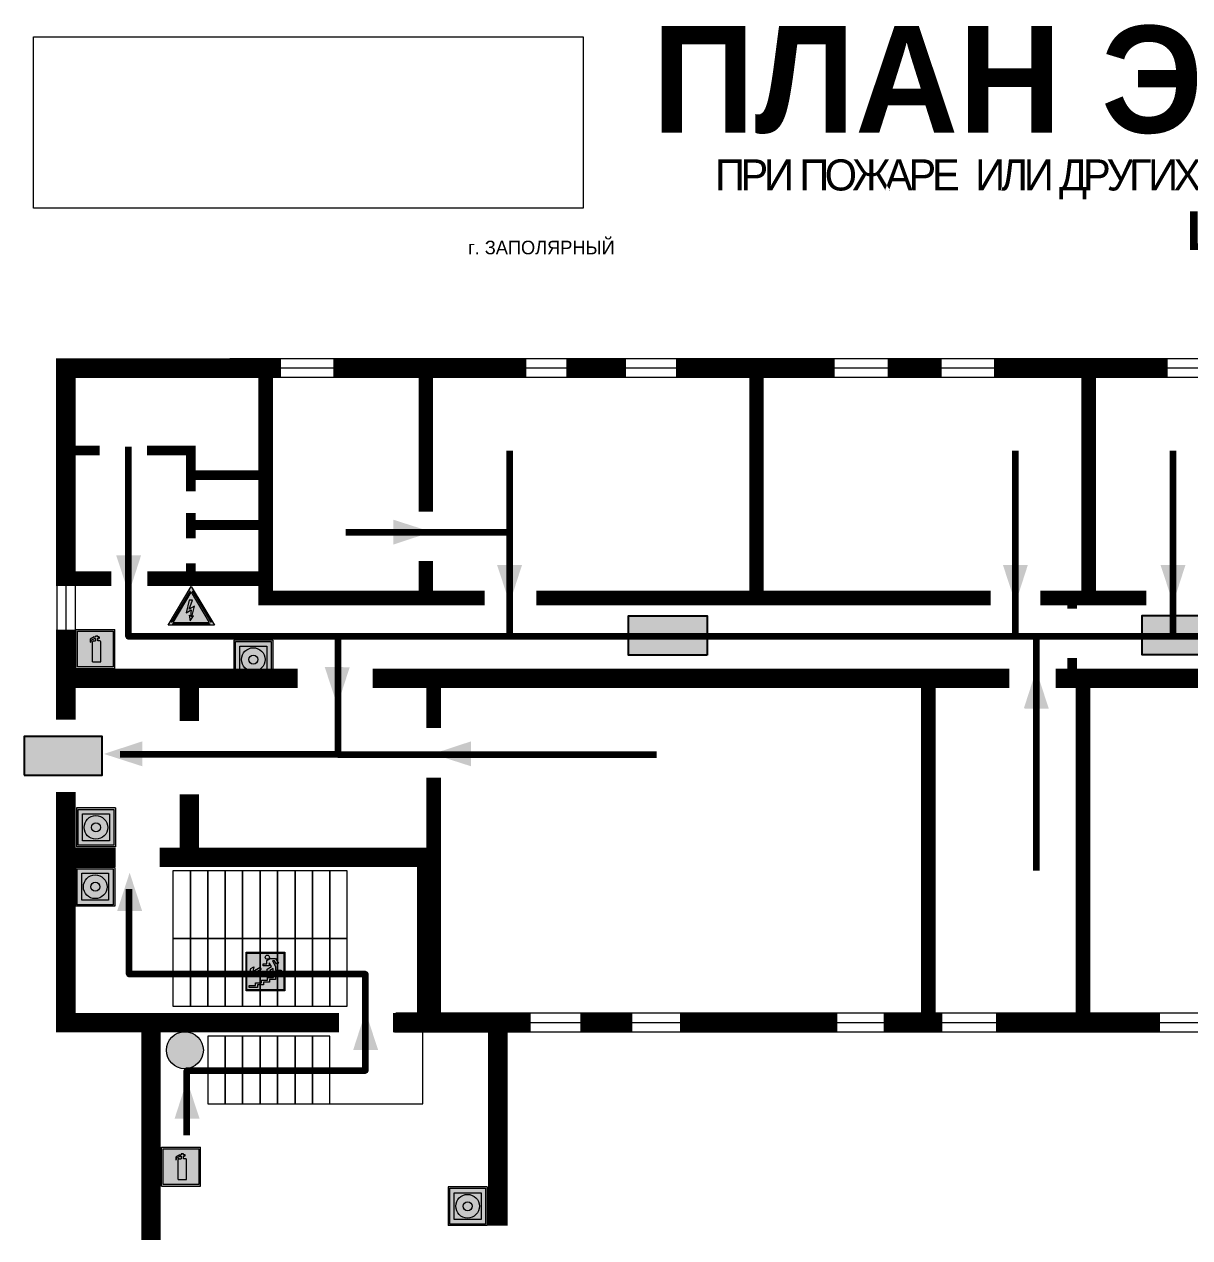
# Model space of a CAD drawing. Header units: millimetres. Extents: x 13114 to 67229, y 22859 to 38520.
# Drawn here: x 30439.8 to 30679.6, y 34896.4 to 35146.1 of the extents above; entities that cross this region are included whole.
import ezdxf

# ---------------------------------------------------------------- set-up
doc = ezdxf.new("R2010")
doc.units = ezdxf.units.MM
doc.layers.add('План_Штампы', color=7, linetype='Continuous')
doc.styles.add('обычный', font='arial.ttf')
picture_1 = doc.add_image_def('image1.jpg', size_in_pixel=(337, 105))

# ---------------------------------------------------------------- blocks, each defined once
blk = doc.blocks.new('A$C7B4425F7')
at = {"true_color": 0xffffff}
blk.add_hatch(color=7, dxfattribs=at).paths.add_polyline_path([(0, 0), (-16, 0), (-16, -8), (0, -8)])
h = blk.add_hatch(color=126)
h.paths.add_polyline_path([(-0.2, -0.2), (-15.8, -0.2), (-15.8, -7.8), (-0.2, -7.8)])
h.paths.add_polyline_path([(-11.76, -2.03), (-11.76, -3.66), (-11.17, -3.66, -0.568275), (-11.17, -6.18), (-12.58, -6.18), (-12.58, -2.03)], flags=16)
h.paths.add_polyline_path([(-13.33, -4.12, -0.495768), (-13.59, -6.18), (-15.03, -6.18), (-15.03, -2.03), (-13.59, -2.03, -0.487973)], flags=16)
h.paths.add_polyline_path([(-10.25, -2.03), (-9.48, -2.03), (-9.48, -6.18), (-10.25, -6.18)], flags=16)
h.paths.add_polyline_path([(-13.84, -3.69), (-14.24, -3.69), (-14.24, -3.03), (-13.9, -3.03, -0.692621)], flags=0)
h.paths.add_polyline_path([(-9.15, -2.03), (-8.4, -2.03), (-8.04, -3.07), (-7.68, -2.03), (-6.93, -2.03), (-7.64, -4.1), (-6.93, -6.18), (-7.68, -6.18), (-8.04, -5.14), (-8.4, -6.18), (-9.15, -6.18), (-8.44, -4.1)], flags=16)
h.paths.add_polyline_path([(-11.76, -4.46), (-11.42, -4.46, -0.692621), (-11.36, -5.12), (-11.76, -5.12)], flags=0)
h.paths.add_polyline_path([(-13.9, -5.2), (-14.24, -5.2), (-14.24, -4.55), (-13.84, -4.55, -0.708038)], flags=0)
edge = h.paths.add_edge_path(flags=16)
edge.add_ellipse((-5.51, -4.08), major_axis=(0, 2.05), ratio=0.586184, start_angle=0, end_angle=360)
edge = h.paths.add_edge_path(flags=0)
edge.add_ellipse((-5.51, -4.08), major_axis=(0, 1.14), ratio=0.454828, start_angle=0, end_angle=360)
h.paths.add_polyline_path([(-4.13, -4.96, 0.377264), (-3.48, -4.52, 0.0555), (-3.16, -2.03), (-1.66, -2.03), (-1.66, -4.96), (-0.96, -4.96), (-0.96, -7.01), (-1.75, -7.01), (-1.75, -6.18), (-3.3, -6.18), (-3.3, -7.02), (-4.13, -7.02)], flags=16)
h.paths.add_polyline_path([(-2.73, -2.91), (-2.28, -2.91), (-2.28, -4.96), (-3.05, -4.96, 0.079136)], flags=0)
at = {"color": 126}
blk.add_lwpolyline([(-16, -8), (0, -8), (0, 0), (-16, 0)], close=True, dxfattribs=at)
blk = doc.blocks.new('A$C54414219')
at = {"true_color": 0xffffff}
h = blk.add_hatch(color=7, dxfattribs=at)
h.paths.add_polyline_path([(2.39, -9.45), (2.39, -18.3), (11.23, -18.3), (11.23, -9.45)], flags=0)
h.paths.add_polyline_path([(10.71, -13.87, -1), (2.92, -13.87, -1)], flags=0)
h.paths.add_polyline_path([(8.3, -13.87, -1), (5.33, -13.87, -1)], flags=0)
h.paths.add_polyline_path([(0.41, -7.47), (0.41, -20.27), (13.21, -20.27), (13.21, -7.47)])
h.paths.add_polyline_path([(0.92, -19.77), (12.71, -19.77), (12.71, -7.98), (0.92, -7.98)], flags=16)
h.paths.add_polyline_path([(11.23, -9.45), (11.23, -18.3), (2.39, -18.3), (2.39, -9.45)], flags=0)
at = {"lineweight": 5}
h = blk.add_hatch(color=242, dxfattribs=at)
h.paths.add_polyline_path([(12.71, -7.98), (0.92, -7.98), (0.92, -19.77), (12.71, -19.77)])
h.paths.add_polyline_path([(11.23, -18.3), (2.39, -18.3), (2.39, -9.45), (11.23, -9.45)], flags=16)
h.paths.add_polyline_path([(10.71, -13.87, -1), (2.92, -13.87, -1)], flags=0)
h.paths.add_polyline_path([(8.3, -13.87, -1), (5.33, -13.87, -1)], flags=0)
at = {"true_color": 0xffffff}
h = blk.add_hatch(color=7, dxfattribs=at)
h.paths.add_polyline_path([(2.39, -9.45), (2.39, -18.3), (11.23, -18.3), (11.23, -9.45)])
h.paths.add_polyline_path([(10.71, -13.87, -1), (2.92, -13.87, -1)], flags=16)
h.paths.add_polyline_path([(8.3, -13.87, -1), (5.33, -13.87, -1)], flags=0)
at = {"lineweight": 5}
h = blk.add_hatch(color=242, dxfattribs=at)
h.paths.add_polyline_path([(2.92, -13.87, 1), (10.71, -13.87, 1)])
h.paths.add_polyline_path([(8.3, -13.87, -1), (5.33, -13.87, -1)], flags=16)
at = {"color": 242, "lineweight": 5}
for p, q in [((0.41, -20.27), (0.41, -7.47)), ((0.41, -7.47), (13.21, -7.47)), ((0.41, -7.47), (13.21, -7.47)), ((13.21, -20.27), (13.21, -7.47)), ((0.41, -20.27), (13.21, -20.27))]:
    blk.add_line(p, q, dxfattribs=at)
for points in [[(0.92, -7.98), (12.71, -7.98), (12.71, -19.77), (0.92, -19.77)], [(2.39, -9.45), (11.23, -9.45), (11.23, -18.3), (2.39, -18.3)]]:
    blk.add_lwpolyline(points, close=True, dxfattribs=at)
for radius in [3.89, 1.49]:
    blk.add_circle((6.81, -13.87), radius, dxfattribs=at)
blk = doc.blocks.new('A$C7B8C2D5B')
at = {"lineweight": 0}
h = blk.add_hatch(color=5, dxfattribs=at)
h.dxf.hatch_style = 1
h.paths.add_polyline_path([(1.4, -3.02, 1), (-2.11, -3.02, 1)])
at = {"color": 5, "lineweight": 0}
blk.add_circle((-0.36, -3.02), 1.75, dxfattribs=at)
blk = doc.blocks.new('A$C3AD82952')
at = {"true_color": 0xf5f5ff}
h = blk.add_hatch(color=7, dxfattribs=at)
h.dxf.hatch_style = 1
h.paths.add_polyline_path([(8.21, 8.73, 0.414214), (7.89, 9.05), (7.22, 9.05), (7.22, 9.92), (7.59, 9.92, 1), (7.57, 10.36), (7.22, 10.36), (7.22, 10.6), (6.43, 10.6), (6.43, 10.36), (6.01, 10.36), (4.74, 9.59), (4.74, 8.69), (4.98, 8.73), (4.98, 9.26), (6.12, 9.91), (6.43, 9.91), (6.43, 9.05), (5.76, 9.05, 0.414214), (5.44, 8.73), (5.44, 2.2), (8.21, 2.2)], flags=0)
h.paths.add_polyline_path([(12.8, 12.8), (0, 12.8), (0, 0), (12.8, 0)])
h.paths.add_polyline_path([(0.51, 12.29), (12.29, 12.29), (12.29, 0.51), (0.51, 0.51)], flags=16)
h.paths.add_polyline_path([(4.74, 9.59), (6.01, 10.36), (6.43, 10.36), (6.43, 10.6), (7.22, 10.6), (7.22, 10.36), (7.59, 10.36, -0.94586), (7.59, 9.92), (7.22, 9.92), (7.22, 9.05), (7.89, 9.05, -0.414214), (8.21, 8.73), (8.21, 2.2), (5.44, 2.2), (5.44, 8.73, -0.414214), (5.76, 9.05), (6.43, 9.05), (6.43, 9.91), (6.12, 9.91), (4.98, 9.26), (4.98, 8.73), (4.74, 8.69)], flags=0)
h = blk.add_hatch(color=242)
h.dxf.hatch_style = 1
h.paths.add_polyline_path([(12.29, 12.29), (0.51, 12.29), (0.51, 0.51), (12.29, 0.51)])
h.paths.add_polyline_path([(4.74, 8.69), (4.74, 9.59), (6.01, 10.36), (6.43, 10.36), (6.43, 10.6), (7.22, 10.6), (7.22, 10.36), (7.59, 10.36, -0.94586), (7.59, 9.92), (7.22, 9.92), (7.22, 9.05), (7.89, 9.05, -0.414214), (8.21, 8.73), (8.21, 2.2), (5.44, 2.2), (5.44, 8.73, -0.414214), (5.76, 9.05), (6.43, 9.05), (6.43, 9.91), (6.12, 9.91), (4.98, 9.26), (4.98, 8.73)], flags=16)
h = blk.add_hatch(color=7, dxfattribs=at)
h.dxf.hatch_style = 1
h.paths.add_polyline_path([(8.21, 8.73, 0.414214), (7.89, 9.05), (7.22, 9.05), (7.22, 9.92), (7.59, 9.92, 1), (7.57, 10.36), (7.22, 10.36), (7.22, 10.6), (6.43, 10.6), (6.43, 10.36), (6.01, 10.36), (4.74, 9.59), (4.74, 8.69), (4.98, 8.73), (4.98, 9.26), (6.12, 9.91), (6.43, 9.91), (6.43, 9.05), (5.76, 9.05, 0.414214), (5.44, 8.73), (5.44, 2.2), (8.21, 2.2)])
at = {"color": 242, "lineweight": 5}
for p, q in [((0, 0), (0, 12.8)), ((0, 12.8), (12.8, 12.8)), ((12.8, 0), (12.8, 12.8)), ((6.01, 10.36), (4.74, 9.59)), ((4.74, 9.59), (4.74, 8.69)), ((4.74, 8.69), (4.98, 8.73)), ((4.98, 9.26), (6.12, 9.91)), ((4.98, 8.73), (4.98, 9.26)), ((5.44, 2.2), (5.44, 8.73)), ((5.76, 9.05), (6.43, 9.05)), ((6.01, 10.36), (6.43, 10.36)), ((6.12, 9.91), (6.43, 9.91)), ((7.22, 10.6), (6.43, 10.6)), ((6.43, 10.6), (6.43, 10.36)), ((6.43, 9.91), (6.43, 9.05)), ((7.22, 10.36), (7.22, 10.6)), ((7.59, 10.36), (7.22, 10.36)), ((7.22, 9.05), (7.22, 9.92)), ((7.59, 9.92), (7.22, 9.92)), ((7.89, 9.05), (7.22, 9.05)), ((8.21, 2.2), (8.21, 8.73)), ((0, 0), (12.8, 0)), ((5.44, 2.2), (8.21, 2.2))]:
    blk.add_line(p, q, dxfattribs=at)
blk.add_lwpolyline([(0.51, 12.29), (12.29, 12.29), (12.29, 0.51), (0.51, 0.51)], close=True, dxfattribs=at)
for centre, radius, start, end in [((5.76, 8.73), 0.32, 90, 180), ((7.58, 10.14), 0.223, 273.1875, 86.8125), ((7.89, 8.73), 0.32, 0, 90)]:
    blk.add_arc(centre, radius, start, end, dxfattribs=at)
blk = doc.blocks.new('вниз 3')
at = {"lineweight": 0, "true_color": 0xffffff}
h = blk.add_hatch(color=7, dxfattribs=at)
h.dxf.hatch_style = 1
h.paths.add_polyline_path([(40997.5, -4475.69), (40997.25, -4475.28), (40995.76, -4476.15), (40995.97, -4475.23), (40995.39, -4475.56), (40995.05, -4476.83), (40996.33, -4477.17), (40996.91, -4476.83), (40996, -4476.55)], flags=0)
h.paths.add_polyline_path([(40999.81, -4473.95), (41000.22, -4473.95), (41000.64, -4474.67), (41001.03, -4474.43), (41000.46, -4473.49), (41000.42, -4473.49), (40999.43, -4473.49), (40998.68, -4473.92), (40998.68, -4474.57), (40997.88, -4474.57), (40997.88, -4475), (40999.14, -4475), (40999.14, -4474.43), (40999.14, -4474.38), (40999.59, -4475.15), (40998.72, -4475.67), (40998.72, -4477.06), (40999.24, -4477.06), (40999.24, -4475.96), (40999.95, -4475.56), (40999.95, -4476.43), (41001.61, -4476.43), (41001.61, -4475.88), (41000.47, -4475.88), (41000.47, -4475.12)], flags=0)
h.paths.add_polyline_path([(40999.2, -4473.24, 1), (40998.35, -4473.24, 1)], flags=0)
h.paths.add_polyline_path([(41000.46, -4477.26), (41001.69, -4477.26), (41001.69, -4476.84), (41000.03, -4476.84), (41000.03, -4477.39), (40998.78, -4477.39), (40998.78, -4477.95), (40997.53, -4477.95), (40997.53, -4478.5), (40996.29, -4478.5), (40996.29, -4479.06), (40995.05, -4479.06), (40995.05, -4479.48), (40995.29, -4479.48), (40996.72, -4479.48), (40996.72, -4478.92), (40997.97, -4478.92), (40997.97, -4478.36), (40999.2, -4478.36), (40999.2, -4477.81), (41000.46, -4477.81)], flags=0)
h.paths.add_polyline_path([(41002.37, -4472.17), (40994.37, -4472.17), (40994.37, -4480.17), (41002.37, -4480.17)])
h.paths.add_polyline_path([(41002.16, -4479.96), (40994.57, -4479.96), (40994.57, -4472.37), (41002.16, -4472.37)], flags=16)
h.paths.add_polyline_path([(41001.61, -4475.88), (41001.61, -4476.43), (40999.95, -4476.43), (40999.95, -4475.56), (40999.24, -4475.96), (40999.24, -4477.06), (40998.72, -4477.06), (40998.72, -4475.67), (40999.59, -4475.15), (40999.14, -4474.38), (40999.14, -4474.43), (40999.14, -4475), (40997.88, -4475), (40997.88, -4474.57), (40998.68, -4474.57), (40998.68, -4473.92), (40999.43, -4473.49), (41000.42, -4473.49), (41000.46, -4473.49), (41001.03, -4474.43), (41000.64, -4474.67), (41000.22, -4473.95), (40999.81, -4473.95), (41000.47, -4475.12), (41000.47, -4475.88)], flags=0)
h.paths.add_polyline_path([(41001.69, -4476.84), (41001.69, -4477.26), (41000.46, -4477.26), (41000.46, -4477.81), (40999.2, -4477.81), (40999.2, -4478.36), (40997.97, -4478.36), (40997.97, -4478.92), (40996.72, -4478.92), (40996.72, -4479.48), (40995.05, -4479.48), (40995.05, -4479.06), (40996.29, -4479.06), (40996.29, -4478.5), (40997.53, -4478.5), (40997.53, -4477.95), (40998.78, -4477.95), (40998.78, -4477.39), (41000.03, -4477.39), (41000.03, -4476.84)], flags=0)
h.paths.add_polyline_path([(40998.35, -4473.24, -1), (40999.2, -4473.24, -1)], flags=0)
h.paths.add_polyline_path([(40997.5, -4475.69), (40996, -4476.55), (40996.91, -4476.83), (40996.33, -4477.17), (40995.05, -4476.83), (40995.39, -4475.56), (40995.97, -4475.23), (40995.76, -4476.15), (40997.25, -4475.28)], flags=0)
at = {"lineweight": 0}
h = blk.add_hatch(color=126, dxfattribs=at)
h.dxf.hatch_style = 1
h.paths.add_polyline_path([(41002.16, -4472.37), (40994.57, -4472.37), (40994.57, -4479.96), (41002.16, -4479.96)])
h.paths.add_polyline_path([(40995.97, -4475.23), (40995.76, -4476.15), (40997.25, -4475.28), (40997.5, -4475.69), (40996, -4476.55), (40996.91, -4476.83), (40996.33, -4477.17), (40995.05, -4476.83), (40995.39, -4475.56)], flags=16)
h.paths.add_polyline_path([(40997.88, -4474.57), (40998.68, -4474.57), (40998.68, -4473.92), (40999.43, -4473.49), (41000.42, -4473.49), (41000.46, -4473.49), (41001.03, -4474.43), (41000.64, -4474.67), (41000.22, -4473.95), (40999.81, -4473.95), (41000.47, -4475.12), (41000.47, -4475.88), (41001.61, -4475.88), (41001.61, -4476.43), (40999.95, -4476.43), (40999.95, -4475.56), (40999.24, -4475.96), (40999.24, -4477.06), (40998.72, -4477.06), (40998.72, -4475.67), (40999.59, -4475.15), (40999.14, -4474.38), (40999.14, -4474.43), (40999.14, -4475), (40997.88, -4475)], flags=16)
h.paths.add_polyline_path([(40998.35, -4473.24, -1), (40999.2, -4473.24, -1)], flags=16)
h.paths.add_polyline_path([(40997.53, -4477.95), (40998.78, -4477.95), (40998.78, -4477.39), (41000.03, -4477.39), (41000.03, -4476.84), (41001.69, -4476.84), (41001.69, -4477.26), (41000.46, -4477.26), (41000.46, -4477.81), (40999.2, -4477.81), (40999.2, -4478.36), (40997.97, -4478.36), (40997.97, -4478.92), (40996.72, -4478.92), (40996.72, -4479.48), (40995.05, -4479.48), (40995.05, -4479.06), (40996.29, -4479.06), (40996.29, -4478.5), (40997.53, -4478.5)], flags=16)
at = {"lineweight": 0, "true_color": 0xffffff}
h = blk.add_hatch(color=7, dxfattribs=at)
h.dxf.hatch_style = 1
h.paths.add_polyline_path([(40999.2, -4473.24, 1), (40998.35, -4473.24, 1)])
h.paths.add_polyline_path([(40999.81, -4473.95), (41000.22, -4473.95), (41000.64, -4474.67), (41001.03, -4474.43), (41000.46, -4473.49), (41000.42, -4473.49), (40999.43, -4473.49), (40998.68, -4473.92), (40998.68, -4474.57), (40997.88, -4474.57), (40997.88, -4475), (40999.14, -4475), (40999.14, -4474.43), (40999.14, -4474.38), (40999.59, -4475.15), (40998.72, -4475.67), (40998.72, -4477.06), (40999.24, -4477.06), (40999.24, -4475.96), (40999.95, -4475.56), (40999.95, -4476.43), (41001.61, -4476.43), (41001.61, -4475.88), (41000.47, -4475.88), (41000.47, -4475.12)])
h.paths.add_polyline_path([(40999.2, -4477.81), (41000.46, -4477.81), (41000.46, -4477.26), (41001.69, -4477.26), (41001.69, -4476.84), (41000.03, -4476.84), (41000.03, -4477.39), (40998.78, -4477.39), (40998.78, -4477.95), (40997.53, -4477.95), (40997.53, -4478.5), (40996.29, -4478.5), (40996.29, -4479.06), (40995.05, -4479.06), (40995.05, -4479.48), (40995.29, -4479.48), (40996.72, -4479.48), (40996.72, -4478.92), (40997.97, -4478.92), (40997.97, -4478.36), (40999.2, -4478.36)])
h.paths.add_polyline_path([(40997.5, -4475.69), (40997.25, -4475.28), (40995.76, -4476.15), (40995.97, -4475.23), (40995.39, -4475.56), (40995.05, -4476.83), (40996.33, -4477.17), (40996.91, -4476.83), (40996, -4476.55)])
at = {"color": 126, "lineweight": 0}
for points in [[(40994.37, -4472.17), (41002.37, -4472.17), (41002.37, -4480.17), (40994.37, -4480.17)], [(40994.57, -4472.37), (41002.16, -4472.37), (41002.16, -4479.96), (40994.57, -4479.96)]]:
    blk.add_lwpolyline(points, close=True, dxfattribs=at)
for points in [[(40999.14, -4474.43), (40999.14, -4475), (40997.88, -4475), (40997.88, -4474.57), (40998.68, -4474.57), (40998.68, -4473.92), (40999.43, -4473.49), (41000.42, -4473.49), (41000.46, -4473.49), (41001.03, -4474.43), (41000.64, -4474.67), (41000.22, -4473.95), (40999.81, -4473.95), (41000.47, -4475.12), (41000.47, -4475.88), (41001.61, -4475.88), (41001.61, -4476.43), (40999.95, -4476.43), (40999.95, -4475.56), (40999.24, -4475.96), (40999.24, -4477.06), (40998.72, -4477.06), (40998.72, -4475.67), (40999.59, -4475.15), (40999.14, -4474.38), (40999.14, -4474.43)], [(40995.05, -4476.83), (40995.39, -4475.56), (40995.97, -4475.23), (40995.76, -4476.15), (40997.25, -4475.28), (40997.5, -4475.69), (40996, -4476.55), (40996.91, -4476.83), (40996.33, -4477.17), (40995.05, -4476.83)], [(40995.29, -4479.48), (40995.05, -4479.48), (40995.05, -4479.06), (40996.29, -4479.06), (40996.29, -4478.5), (40997.53, -4478.5), (40997.53, -4477.95), (40998.78, -4477.95), (40998.78, -4477.39), (41000.03, -4477.39), (41000.03, -4476.84), (41001.69, -4476.84), (41001.69, -4477.26), (41000.46, -4477.26), (41000.46, -4477.81), (40999.2, -4477.81), (40999.2, -4478.36), (40997.97, -4478.36), (40997.97, -4478.92), (40996.72, -4478.92), (40996.72, -4479.48), (40995.05, -4479.48)]]:
    blk.add_lwpolyline(points, dxfattribs=at)
blk.add_circle((40998.77, -4473.24), 0.426, dxfattribs=at)
blk = doc.blocks.new('A$C3E6D3DDE')
at = {"lineweight": 5}
h = blk.add_hatch(color=40, dxfattribs=at)
h.paths.add_polyline_path([(24.1, 1.45), (16.46, -11.35), (31.74, -11.35)])
h.paths.add_polyline_path([(24.09, -0.46), (30.03, -10.41), (18.14, -10.41)], flags=16)
h.paths.add_polyline_path([(24.54, -3.08), (23.41, -6.02), (25.13, -5.01), (24.33, -8.5), (24.82, -8.27), (23.79, -9.86), (23.4, -8.04), (23.8, -8.43), (24.04, -6.29), (22.39, -7.25), (23.44, -3.08)], flags=0)
h = blk.add_hatch(color=256, dxfattribs=at)
h.paths.add_polyline_path([(24.37, 0.03, 0.567511), (23.82, 0.03), (17.59, -10.4, 0.582454), (17.86, -10.88), (30.32, -10.88, 0.582149), (30.6, -10.4)])
h.paths.add_polyline_path([(24.09, -0.46), (18.14, -10.41), (30.03, -10.41)], flags=16)
h.paths.add_polyline_path([(24.54, -3.08), (23.41, -6.02), (25.13, -5.01), (24.33, -8.5), (24.82, -8.27), (23.79, -9.86), (23.4, -8.04), (23.8, -8.43), (24.04, -6.29), (22.39, -7.25), (23.44, -3.08)], flags=0)
h = blk.add_hatch(color=40, dxfattribs=at)
h.paths.add_polyline_path([(24.09, -0.46), (18.14, -10.41), (30.03, -10.41)])
h.paths.add_polyline_path([(24.82, -8.27), (23.79, -9.86), (23.4, -8.04), (23.8, -8.43), (24.04, -6.29), (22.39, -7.25), (23.44, -3.08), (24.54, -3.08), (23.41, -6.02), (25.13, -5.01), (24.33, -8.5)], flags=16)
at = {"color": 40, "lineweight": 5}
for p, q in [((16.46, -11.35), (24.1, 1.45)), ((24.1, 1.45), (31.74, -11.35))]:
    blk.add_line(p, q, dxfattribs=at)
at = {"lineweight": 5}
for p, q in [((17.59, -10.4), (23.82, 0.03)), ((24.37, 0.03), (30.6, -10.4)), ((18.14, -10.41), (24.09, -0.46)), ((23.44, -3.08), (22.39, -7.25)), ((23.41, -6.02), (24.54, -3.08)), ((24.54, -3.08), (23.44, -3.08)), ((24.09, -0.46), (30.03, -10.41)), ((22.39, -7.25), (24.04, -6.29)), ((25.13, -5.01), (23.41, -6.02)), ((24.04, -6.29), (23.8, -8.43)), ((24.33, -8.5), (25.13, -5.01)), ((17.86, -10.88), (30.32, -10.88)), ((18.14, -10.41), (30.03, -10.41)), ((23.8, -8.43), (23.4, -8.04)), ((23.4, -8.04), (23.79, -9.86)), ((23.79, -9.86), (24.82, -8.27)), ((24.82, -8.27), (24.33, -8.5))]:
    blk.add_line(p, q, dxfattribs=at)
at = {"color": 50, "lineweight": 5}
blk.add_line((31.74, -11.35), (16.46, -11.35), dxfattribs=at)
blk = doc.blocks.new('A$C32E8229D')
at = {"true_color": 0xffffff}
blk.add_hatch(color=7, dxfattribs=at).paths.add_polyline_path([(0, 0), (0, -8), (16, -8), (16, 0)])
h = blk.add_hatch(color=126)
h.paths.add_polyline_path([(0.2, -0.2), (15.8, -0.2), (15.8, -7.8), (0.2, -7.8)])
h.paths.add_polyline_path([(13.49, -2.05), (12.08, -2.05), (11.37, -2.63, 0.162397), (11.29, -2.84), (11.29, -3.63), (10.35, -3.63), (10.35, -4.05), (11.68, -4.05), (11.68, -3.48), (12.26, -4.28), (11.29, -5.1), (11.29, -6.78), (11.85, -6.78), (11.85, -5.44), (12.8, -4.64), (12.8, -5.94), (14.46, -5.94), (14.46, -5.39), (13.45, -5.39), (13.45, -3.97), (12.46, -2.59), (13.15, -2.59), (13.69, -3.34), (14.18, -3)], flags=16)
h.paths.add_polyline_path([(10.74, -1.82, 1), (11.8, -1.82, 1)], flags=16)
h.paths.add_polyline_path([(9.39, -3.59), (5.99, -3.59), (6.56, -3.03), (5.91, -3.03), (5.1, -3.83), (5.91, -4.64), (6.56, -4.64), (5.99, -4.09), (9.39, -4.09)], flags=16)
h.paths.add_polyline_path([(4.29, -1.08), (1.72, -1.08), (1.72, -6.6), (4.29, -6.6)], flags=16)
at = {"color": 126}
blk.add_lwpolyline([(16, -8), (0, -8), (0, 0), (16, 0)], close=True, dxfattribs=at)

msp = doc.modelspace()

# ---------------------------------------------------------------- linework, layer by layer
at = {"lineweight": 0}
for points, const_width in [([(30492.64, 35075.36), (30448.37, 35075.36), (30448.37, 35031.48)], 4), ([(30503.04, 35028.06), (30489.51, 35028.06), (30489.51, 35075.73)], 3), ([(30543.13, 35075.36), (30503.42, 35075.36)], 4), ([(30522.45, 35075.36), (30522.45, 35045.86)], 3), ([(30563.66, 35075.36), (30551.39, 35075.36)], 4), ([(30606.59, 35075.36), (30573.93, 35075.36)], 4), ([(30590.49, 35075.36), (30590.49, 35028.06)], 3), ([(30628.62, 35075.36), (30617.47, 35075.36)], 4), ([(30675.1, 35075.36), (30639.35, 35075.36)], 4), ([(30658.82, 35075.36), (30658.82, 35028.06)], 3), ([(30455.35, 35058.43), (30447.98, 35058.43)], 2), ([(30474.12, 35050.01), (30474.12, 35058.43), (30465.05, 35058.43)], 2), ([(30474.12, 35053.31), (30489.7, 35053.31)], 2), ([(30474.12, 35040.31), (30474.12, 35045.53)], 2), ([(30474.12, 35043.08), (30488.21, 35043.08)], 2), ([(30522.45, 35035.66), (30522.45, 35028.06)], 3), ([(30474.12, 35032.05), (30474.12, 35035.19)], 2), ([(30457.73, 35032.05), (30446.37, 35032.05)], 3), ([(30465.14, 35032.05), (30489.03, 35032.05)], 3), ([(30534.59, 35028.06), (30500.17, 35028.06)], 3), ([(30638.66, 35028.06), (30545.17, 35028.06)], 3), ([(30670.72, 35028.06), (30648.9, 35028.06)], 3), ([(30655.43, 35028.06), (30655.43, 35025.89)], 2), ([(30448.37, 35021.52), (30448.37, 35003.04)], 4), ([(30655.43, 35015.73), (30655.43, 35012.55)], 2), ([(30448.37, 35011.52), (30496.07, 35011.52)], 4), ([(30473.79, 35011.52), (30473.79, 35002.78)], 4), ([(30511.53, 35011.52), (30642.49, 35011.52)], 4), ([(30625.85, 35011.52), (30625.85, 34940.61)], 3), ([(30652.04, 35011.52), (30703.17, 35011.52)], 4), ([(30657.67, 35011.24), (30657.67, 34940.86)], 3), ([(30524.08, 35001.28), (30524.08, 35009.83)], 3), ([(30524.08, 34941.55), (30524.08, 34991.11)], 3), ([(30448.37, 34988.15), (30448.37, 34940.66), (30504.57, 34940.66)], 4), ([(30473.79, 34974.68), (30473.79, 34987.67)], 4), ([(30448.37, 34974.68), (30458.61, 34974.68)], 4), ([(30522.65, 34940.66), (30522.65, 34974.68), (30467.68, 34974.68)], 4), ([(30465.88, 34895.91), (30465.88, 34939.69)], 4), ([(30515.68, 34940.66), (30544.01, 34940.66)], 4), ([(30537.27, 34940.51), (30537.27, 34898.9)], 4), ([(30554.25, 34940.66), (30564.93, 34940.66)], 4), ([(30574.74, 34940.66), (30607.14, 34940.66)], 4), ([(30616.65, 34940.66), (30628.75, 34940.66)], 4), ([(30639.76, 34940.66), (30673.52, 34940.66)], 4)]:
    msp.add_lwpolyline(points, dxfattribs=dict(at, const_width=const_width))
for points in [[(30953.65, 35077.29), (30482.13, 35077.29)], [(30953.48, 35075.36), (30481.96, 35075.36)], [(30953.63, 35073.45), (30482.11, 35073.45)], [(30446.55, 35033.58), (30446.55, 35012.2)], [(30448.37, 35032.33), (30448.37, 35010.95)], [(30450.31, 35033.09), (30450.31, 35011.71)], [(30502.71, 34923.93), (30521.82, 34923.93), (30521.82, 34942.03)], [(30942.66, 34942.64), (30516.3, 34942.64)], [(30941.71, 34940.66), (30516.73, 34940.66)], [(30942.37, 34938.72), (30516.01, 34938.72)]]:
    msp.add_lwpolyline(points, dxfattribs=at)
at = {"color": 126, "lineweight": 100, "true_color": 0x008754}
for points in [[(30504.33, 35020.12), (30461.3, 35020.12), (30461.3, 35059.18)], [(30539.72, 35020.12), (30539.72, 35058.32)], [(30643.81, 35020.12), (30643.81, 35058.32)], [(30676.24, 35020.12), (30676.24, 35058.32)], [(30505.97, 35041.58), (30539.72, 35041.58)], [(30978.81, 34993.74), (30939.23, 34993.74), (30939.23, 35020.12), (30504.33, 35020.12), (30504.33, 34995.88), (30459.55, 34995.88)], [(30648.06, 35020.12), (30648.06, 34971.98)], [(30504.33, 34995.88), (30569.94, 34995.88)], [(30473.3, 34917.5), (30473.3, 34930.83), (30510.07, 34930.83), (30510.07, 34950.64), (30461.41, 34950.64), (30461.41, 34968.11)]]:
    msp.add_lwpolyline(points, dxfattribs=at)
at = {"lineweight": 0}
for points in [[(30474, 34971.89), (30470.41, 34971.89), (30470.41, 34957.96), (30474, 34957.96)], [(30477.58, 34971.89), (30474, 34971.89), (30474, 34957.96), (30477.58, 34957.96)], [(30481.17, 34971.89), (30477.58, 34971.89), (30477.58, 34957.96), (30481.17, 34957.96)], [(30484.76, 34971.89), (30481.17, 34971.89), (30481.17, 34957.96), (30484.76, 34957.96)], [(30488.35, 34971.89), (30484.76, 34971.89), (30484.76, 34957.96), (30488.35, 34957.96)], [(30491.94, 34971.89), (30488.35, 34971.89), (30488.35, 34957.96), (30491.94, 34957.96)], [(30495.53, 34971.89), (30491.94, 34971.89), (30491.94, 34957.96), (30495.53, 34957.96)], [(30499.12, 34971.89), (30495.53, 34971.89), (30495.53, 34957.96), (30499.12, 34957.96)], [(30502.71, 34971.89), (30499.12, 34971.89), (30499.12, 34957.96), (30502.71, 34957.96)], [(30506.29, 34971.89), (30502.71, 34971.89), (30502.71, 34957.96), (30506.29, 34957.96)], [(30474, 34957.96), (30470.41, 34957.96), (30470.41, 34944.04), (30474, 34944.04)], [(30477.58, 34957.96), (30474, 34957.96), (30474, 34944.04), (30477.58, 34944.04)], [(30481.17, 34957.96), (30477.58, 34957.96), (30477.58, 34944.04), (30481.17, 34944.04)], [(30484.76, 34957.96), (30481.17, 34957.96), (30481.17, 34944.04), (30484.76, 34944.04)], [(30488.35, 34957.96), (30484.76, 34957.96), (30484.76, 34944.04), (30488.35, 34944.04)], [(30491.94, 34957.96), (30488.35, 34957.96), (30488.35, 34944.04), (30491.94, 34944.04)], [(30495.53, 34957.96), (30491.94, 34957.96), (30491.94, 34944.04), (30495.53, 34944.04)], [(30499.12, 34957.96), (30495.53, 34957.96), (30495.53, 34944.04), (30499.12, 34944.04)], [(30502.71, 34957.96), (30499.12, 34957.96), (30499.12, 34944.04), (30502.71, 34944.04)], [(30506.29, 34957.96), (30502.71, 34957.96), (30502.71, 34944.04), (30506.29, 34944.04)], [(30481.17, 34937.86), (30477.58, 34937.86), (30477.58, 34923.93), (30481.17, 34923.93)], [(30484.76, 34937.86), (30481.17, 34937.86), (30481.17, 34923.93), (30484.76, 34923.93)], [(30488.35, 34937.86), (30484.76, 34937.86), (30484.76, 34923.93), (30488.35, 34923.93)], [(30491.94, 34937.86), (30488.35, 34937.86), (30488.35, 34923.93), (30491.94, 34923.93)], [(30495.53, 34937.86), (30491.94, 34937.86), (30491.94, 34923.93), (30495.53, 34923.93)], [(30499.12, 34937.86), (30495.53, 34937.86), (30495.53, 34923.93), (30499.12, 34923.93)], [(30502.71, 34937.86), (30499.12, 34937.86), (30499.12, 34923.93), (30502.71, 34923.93)]]:
    msp.add_lwpolyline(points, close=True, dxfattribs=at)
at = {"layer": 'План_Штампы', "color": 126, "true_color": 0x008754}
for points in [[(30515.74, 35039.05), (30515.75, 35044.18), (30523.63, 35041.64)], [(30458.73, 35036.86), (30463.86, 35036.85), (30461.32, 35028.97)], [(30537.11, 35034.86), (30542.24, 35034.85), (30539.7, 35026.97)], [(30641.2, 35034.86), (30646.33, 35034.85), (30643.79, 35026.97)], [(30673.63, 35034.86), (30678.76, 35034.85), (30676.22, 35026.97)], [(30501.65, 35013.84), (30506.79, 35013.82), (30504.24, 35005.94)], [(30650.64, 35005.3), (30645.5, 35005.32), (30648.05, 35013.2)], [(30464.11, 34998.56), (30464.09, 34993.43), (30456.21, 34995.97)], [(30531.76, 34998.56), (30531.74, 34993.43), (30523.87, 34995.97)], [(30464.08, 34963.64), (30458.95, 34963.65), (30461.5, 34971.53)], [(30512.64, 34935.03), (30507.5, 34935.05), (30510.05, 34942.93)], [(30475.89, 34920.91), (30470.76, 34920.93), (30473.3, 34928.81)]]:
    msp.add_solid(points, dxfattribs=at)

# ---------------------------------------------------------------- block references
at = {"xscale": 0.625, "yscale": 0.625, "zscale": 0.625}
for name, p in [('A$C3E6D3DDE', (30459.12, 35029.53)), ('A$C3AD82952', (30450.44, 35013.56)), ('A$C3AD82952', (30468.06, 34907.02))]:
    msp.add_blockref(name, p, dxfattribs=at)
at = {"rotation": 180}
for name, p, xscale, yscale, zscale in [('A$C54414219', (30491.2, 35006.72), 0.625, 0.625, 0.625), ('A$C54414219', (30458.82, 34972.18), 0.625, 0.625, 0.625), ('A$C54414219', (30458.68, 34959.96), 0.625, 0.625, 0.625), ('A$C7B8C2D5B', (30472.08, 34928.42), 2.177419353276491, 2.177419353276491, 2.177419353276491), ('A$C54414219', (30535.3, 34894.22), 0.625, 0.625, 0.625)]:
    msp.add_blockref(name, p, dxfattribs=dict(at, xscale=xscale, yscale=yscale, zscale=zscale))
at = {"color": 126, "true_color": 0x008754}
msp.add_blockref('вниз 3', (-10508.92, 39427.37), dxfattribs=at)
at = {"layer": 'План_Штампы', "color": 126, "true_color": 0x008754, "xscale": 1.012510887696, "yscale": 1.012510887696, "zscale": 1.012510887696, "rotation": 359.9978653237145}
for p in [(30564.15, 35024.38), (30669.83, 35024.45)]:
    msp.add_blockref('A$C32E8229D', p, dxfattribs=at)
at = {"layer": 'План_Штампы'}
msp.add_blockref('A$C7B4425F7', (30455.82, 34999.58), dxfattribs=at)

# ---------------------------------------------------------------- texts
at = {"lineweight": 0, "style": 'обычный'}
for s, insert, char_height, width, attachment_point in [('{\\fProxima Nova Rg|b1|i0|c204|p2;ПЛАН ЭВАКУАЦИИ}', (30568.99, 35145.8), 22, 493.8901, 1), ('\\pi-8.4,l8.4,t8.4;{\\fProxima Nova Rg|b0|i0|c204|p2;г. ЗАПОЛЯРНЫЙ\\H1.6404x; }', (30546.23, 35100.17), 2.8, 126.6484, 5)]:
    msp.add_mtext(s, dxfattribs=dict(at, insert=insert, char_height=char_height, width=width, attachment_point=attachment_point))
at = {"color": 0, "lineweight": 0, "insert": (30719.44, 35118.5), "char_height": 8, "width": 449.2158, "attachment_point": 5, "style": 'обычный'}
msp.add_mtext('{\\fArial Black|b1|i0|c204|p34;\\H2x;\\T0.85;  \\fArial Narrow|b0|i0|c204|p34;\\H0.8x;\\W0.9;\\P\\fProxima Nova Rg|b0|i0|c204|p2;\\H0.5x;\\W1;\\C256;ПРИ ПОЖАРЕ  ИЛИ ДРУГИХ ЧРЕЗВЫЧАЙНЫХ СИТУАЦИЯХ  ИЗ ПОМЕЩЕНИЙ \\fProxima Nova Rg|b1|i0|c204|p2;\\H1.25x;\\PЦАП: АБК\\fProxima Nova Rg|b1|i0|c0|p2; 1 \\fProxima Nova Rg|b1|i0|c204|p2;ЭТАЖ}', dxfattribs=at)

# ---------------------------------------------------------------- pictures from other files: only their frames are drawn
at = {"color": 7, "lineweight": 0, "true_color": 0xf5f5ff}
image = msp.add_image(picture_1, insert=(30441.71, 35108.29), size_in_units=(113.11, 35.24), dxfattribs=at)
image.dxf.flags = 7

doc.saveas('drawing.dxf')
